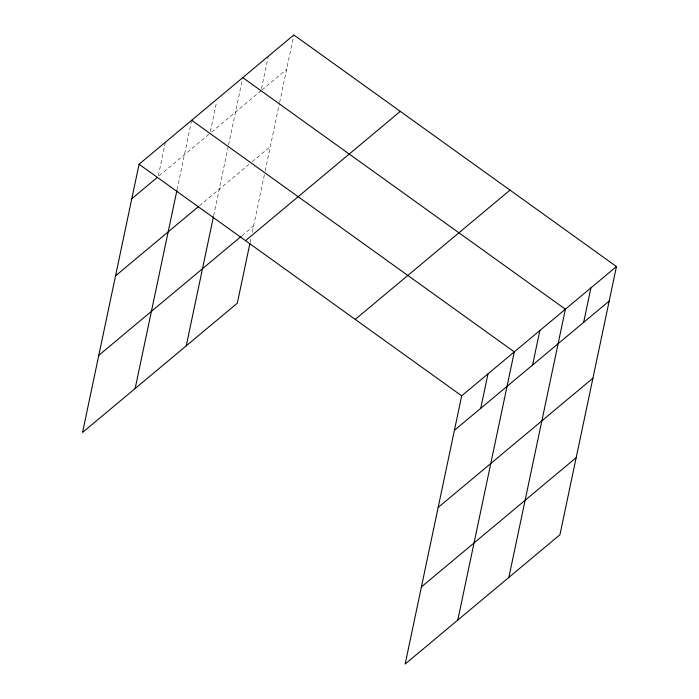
<?xml version="1.0" encoding="UTF-8"?>
<svg xmlns="http://www.w3.org/2000/svg" width="699" height="699" viewBox="0 0 699 699"><rect width="100%" height="100%" fill="white"/><g stroke="black" fill="none" stroke-linecap="round" stroke-linejoin="round"><path stroke-width="0.52" stroke-dasharray="3.5 2.62" d="M165.375 142.255L158.105 176.751L209.953 133.439M177.048 189.735L191.465 121.32M210.399 131.351L216.568 102.08M213.658 215.729L228.346 146.047M228.556 145.016L242.544 78.664M261.47 88.686L268.302 56.278M250.102 242.492L250.967 238.385M252.269 232.208L264.738 173.064M265.183 170.94L279.417 103.382M279.635 102.351L293.624 35.999M211.605 132.067L261.033 90.774M261.854 90.092L286.573 69.446M199.468 205.751L248.896 164.466M252.19 161.714L270.321 146.572M242.037 235.677L253.571 226.039"/><path stroke-width="1.05" d="M616.457 266.546L461.681 395.826L405.158 664.05L559.934 534.761L616.457 266.546L293.842 34.95L139.066 164.239L82.543 432.454L237.319 303.174L249.884 243.523M135.16 388.495L176.83 190.766M186.24 345.83L213.44 216.786M480.729 408.347L487.998 373.851M457.784 620.092L514.307 351.877L191.683 120.28M532.577 365.035L539.846 330.54M508.863 577.426L565.386 309.211L242.763 77.615M583.656 322.37L590.917 287.874M131.796 198.734L157.284 177.441M115.545 275.86L198.647 206.441M98.795 355.328L241.216 236.367M245.524 240.666L400.309 111.377M355.214 319.408L509.999 190.119M454.411 430.322L609.187 301.042M438.159 507.457L592.935 378.168M421.41 586.924L576.194 457.635M139.066 164.239L461.681 395.826"/></g></svg>
